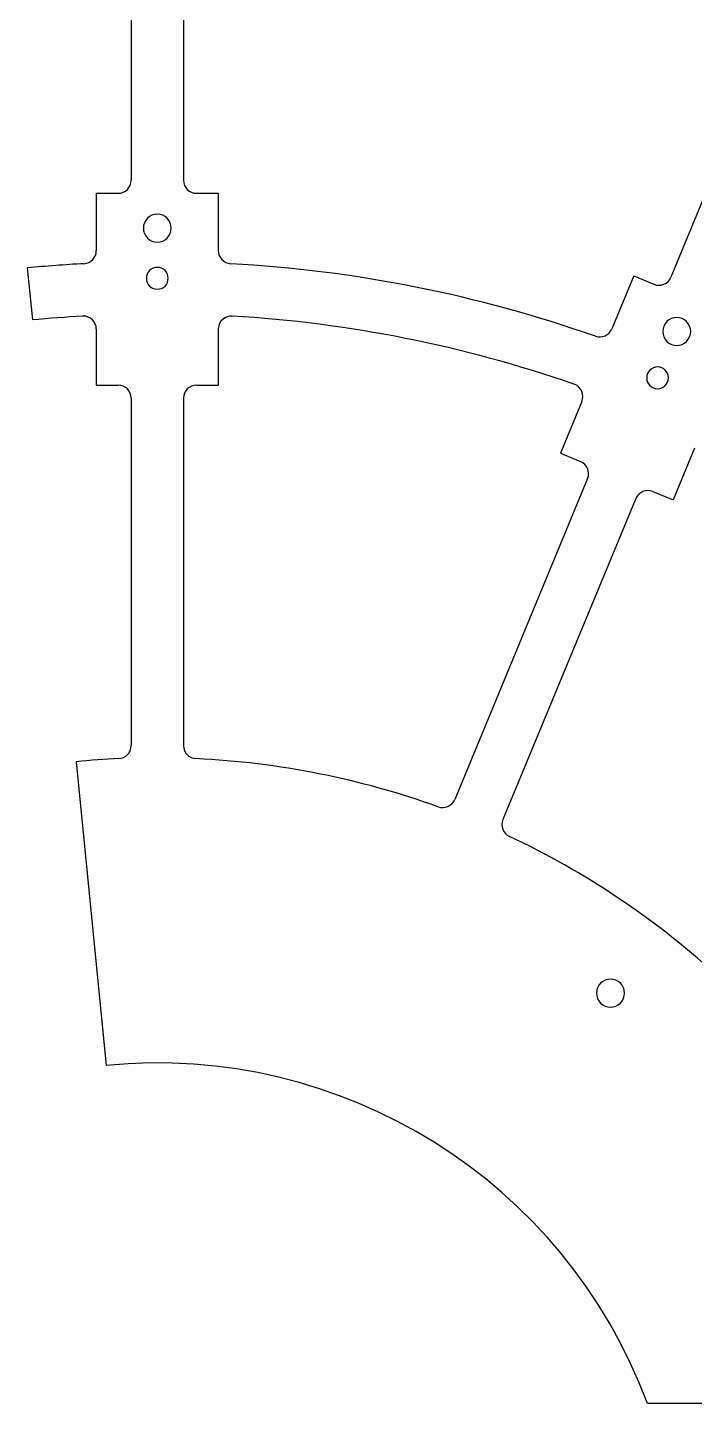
# Model space of a CAD drawing. Header units: millimetres. Extents: x -62 to 273, y 1 to 296.
# Drawn here: x -47.6 to 29, y 7.4 to 165.3 of the extents above; entities that cross this region are included whole.
import ezdxf

# ---------------------------------------------------------------- set-up
doc = ezdxf.new("R2010")
doc.units = ezdxf.units.MM
doc.header["$MEASUREMENT"] = 0

# ---------------------------------------------------------------- blocks, each defined once
blk = doc.blocks.new('block 50')
at = {"color": 7, "lineweight": 25, "true_color": 0xffffff}
blk.add_open_spline([(25.34, 130.39), (25.34, 131.27), (26.06, 131.99), (26.94, 131.99), (27.82, 131.99), (28.54, 131.27), (28.54, 130.39), (28.54, 129.5), (27.82, 128.79), (26.94, 128.79), (26.06, 128.79), (25.34, 129.5), (25.34, 130.39), (25.34, 130.39), (25.34, 130.39), (25.34, 130.39)], degree=3, knots=[0, 0, 0, 0, 1, 1, 1, 2, 2, 2, 3, 3, 3, 4, 4, 4, 5, 5, 5, 5], dxfattribs=at)
blk = doc.blocks.new('block 51')
at = {"color": 7, "lineweight": 25, "true_color": 0xffffff}
blk.add_open_spline([(23.49, 125.08), (23.49, 125.77), (24.05, 126.33), (24.74, 126.33), (25.43, 126.33), (25.99, 125.77), (25.99, 125.08), (25.99, 124.38), (25.43, 123.83), (24.74, 123.83), (24.05, 123.83), (23.49, 124.38), (23.49, 125.08), (23.49, 125.08), (23.49, 125.08), (23.49, 125.08)], degree=3, knots=[0, 0, 0, 0, 1, 1, 1, 2, 2, 2, 3, 3, 3, 4, 4, 4, 5, 5, 5, 5], dxfattribs=at)
blk = doc.blocks.new('block 56')
at = {"color": 7, "lineweight": 25, "true_color": 0xffffff}
blk.add_open_spline([(-34.26, 142.24), (-34.26, 143.13), (-33.55, 143.84), (-32.66, 143.84), (-31.78, 143.84), (-31.06, 143.13), (-31.06, 142.24), (-31.06, 141.36), (-31.78, 140.64), (-32.66, 140.64), (-33.55, 140.64), (-34.26, 141.36), (-34.26, 142.24), (-34.26, 142.24), (-34.26, 142.24), (-34.26, 142.24)], degree=3, knots=[0, 0, 0, 0, 1, 1, 1, 2, 2, 2, 3, 3, 3, 4, 4, 4, 5, 5, 5, 5], dxfattribs=at)
blk = doc.blocks.new('block 57')
at = {"color": 7, "lineweight": 25, "true_color": 0xffffff}
blk.add_open_spline([(-33.91, 136.49), (-33.91, 137.18), (-33.35, 137.74), (-32.66, 137.74), (-31.97, 137.74), (-31.41, 137.18), (-31.41, 136.49), (-31.41, 135.8), (-31.97, 135.24), (-32.66, 135.24), (-33.35, 135.24), (-33.91, 135.8), (-33.91, 136.49), (-33.91, 136.49), (-33.91, 136.49), (-33.91, 136.49)], degree=3, knots=[0, 0, 0, 0, 1, 1, 1, 2, 2, 2, 3, 3, 3, 4, 4, 4, 5, 5, 5, 5], dxfattribs=at)
blk = doc.blocks.new('block 59')
at = {"color": 7, "lineweight": 25, "true_color": 0xffffff}
blk.add_open_spline([(17.74, 54.49), (17.74, 55.38), (18.45, 56.09), (19.34, 56.09), (20.22, 56.09), (20.94, 55.38), (20.94, 54.49), (20.94, 53.61), (20.22, 52.89), (19.34, 52.89), (18.45, 52.89), (17.74, 53.61), (17.74, 54.49), (17.74, 54.49), (17.74, 54.49), (17.74, 54.49)], degree=3, knots=[0, 0, 0, 0, 1, 1, 1, 2, 2, 2, 3, 3, 3, 4, 4, 4, 5, 5, 5, 5], dxfattribs=at)
blk = doc.blocks.new('block 92')
at = {"color": 7, "lineweight": 25, "true_color": 0xffffff}
blk.add_lwpolyline([(35.84, 159.71), (26.27, 136.62)], dxfattribs=at)
blk = doc.blocks.new('block 100')
at = {"color": 7, "lineweight": 25, "true_color": 0xffffff}
blk.add_lwpolyline([(-29.66, 172.74), (-29.66, 147.74)], dxfattribs=at)
blk = doc.blocks.new('block 101')
at = {"color": 7, "lineweight": 25, "true_color": 0xffffff}
blk.add_lwpolyline([(-28.16, 146.24), (-25.66, 146.24)], dxfattribs=at)
blk = doc.blocks.new('block 102')
at = {"color": 7, "lineweight": 25, "true_color": 0xffffff}
blk.add_lwpolyline([(-25.66, 146.24), (-25.66, 139.67)], dxfattribs=at)
blk = doc.blocks.new('block 103')
at = {"color": 7, "lineweight": 25, "true_color": 0xffffff}
blk.add_lwpolyline([(22, 136.76), (19.49, 130.69)], dxfattribs=at)
blk = doc.blocks.new('block 104')
at = {"color": 7, "lineweight": 25, "true_color": 0xffffff}
blk.add_lwpolyline([(22, 136.76), (24.31, 135.81)], dxfattribs=at)
blk = doc.blocks.new('block 200')
at = {"color": 7, "lineweight": 25, "true_color": 0xffffff}
blk.add_lwpolyline([(22.25, 111.22), (7, 74.4)], dxfattribs=at)
blk = doc.blocks.new('block 204')
at = {"color": 7, "lineweight": 25, "true_color": 0xffffff}
blk.add_lwpolyline([(28.97, 117), (26.52, 111.08)], dxfattribs=at)
blk = doc.blocks.new('block 205')
at = {"color": 7, "lineweight": 25, "true_color": 0xffffff}
blk.add_lwpolyline([(-29.66, 122.74), (-29.66, 82.89)], dxfattribs=at)
blk = doc.blocks.new('block 206')
at = {"color": 7, "lineweight": 25, "true_color": 0xffffff}
blk.add_lwpolyline([(16.71, 113.52), (1.46, 76.7)], dxfattribs=at)
blk = doc.blocks.new('block 207')
at = {"color": 7, "lineweight": 25, "true_color": 0xffffff}
blk.add_lwpolyline([(13.59, 116.44), (15.9, 115.48)], dxfattribs=at)
blk = doc.blocks.new('block 208')
at = {"color": 7, "lineweight": 25, "true_color": 0xffffff}
blk.add_lwpolyline([(16.04, 122.36), (13.59, 116.44)], dxfattribs=at)
blk = doc.blocks.new('block 209')
at = {"color": 7, "lineweight": 25, "true_color": 0xffffff}
blk.add_lwpolyline([(-25.66, 130.66), (-25.66, 124.24)], dxfattribs=at)
blk = doc.blocks.new('block 210')
at = {"color": 7, "lineweight": 25, "true_color": 0xffffff}
blk.add_lwpolyline([(-41.97, 81.04), (-38.54, 46.2)], dxfattribs=at)
blk = doc.blocks.new('block 211')
at = {"color": 7, "lineweight": 25, "true_color": 0xffffff}
blk.add_lwpolyline([(-35.66, 122.74), (-35.66, 82.89)], dxfattribs=at)
blk = doc.blocks.new('block 212')
at = {"color": 7, "lineweight": 25, "true_color": 0xffffff}
blk.add_lwpolyline([(-39.66, 124.24), (-37.16, 124.24)], dxfattribs=at)
blk = doc.blocks.new('block 213')
at = {"color": 7, "lineweight": 25, "true_color": 0xffffff}
blk.add_lwpolyline([(-39.66, 130.66), (-39.66, 124.24)], dxfattribs=at)
blk = doc.blocks.new('block 214')
at = {"color": 7, "lineweight": 25, "true_color": 0xffffff}
blk.add_lwpolyline([(-46.96, 131.71), (-47.55, 137.68)], dxfattribs=at)
blk = doc.blocks.new('block 215')
at = {"color": 7, "lineweight": 25, "true_color": 0xffffff}
blk.add_lwpolyline([(-39.66, 146.24), (-39.66, 139.67)], dxfattribs=at)
blk = doc.blocks.new('block 216')
at = {"color": 7, "lineweight": 25, "true_color": 0xffffff}
blk.add_lwpolyline([(-39.66, 146.24), (-37.16, 146.24)], dxfattribs=at)
blk = doc.blocks.new('block 217')
at = {"color": 7, "lineweight": 25, "true_color": 0xffffff}
blk.add_lwpolyline([(-35.66, 172.74), (-35.66, 147.74)], dxfattribs=at)
blk = doc.blocks.new('block 293')
at = {"color": 7, "lineweight": 25, "true_color": 0xffffff}
blk.add_lwpolyline([(60, 7.42), (23.57, 7.42)], dxfattribs=at)
blk = doc.blocks.new('block 296')
at = {"color": 7, "lineweight": 25, "true_color": 0xffffff}
blk.add_lwpolyline([(24.21, 112.04), (26.52, 111.08)], dxfattribs=at)
blk = doc.blocks.new('block 297')
at = {"color": 7, "lineweight": 25, "true_color": 0xffffff}
blk.add_lwpolyline([(-28.16, 124.24), (-25.66, 124.24)], dxfattribs=at)
blk = doc.blocks.new('block 338')
at = {"color": 7, "lineweight": 25, "true_color": 0xffffff}
blk.add_open_spline([(-29.66, 147.74), (-29.66, 146.91), (-28.99, 146.24), (-28.16, 146.24)], degree=3, dxfattribs=at)
blk = doc.blocks.new('block 339')
at = {"color": 7, "lineweight": 25, "true_color": 0xffffff}
blk.add_open_spline([(-25.66, 139.67), (-25.66, 138.88), (-25.04, 138.22), (-24.24, 138.17)], degree=3, dxfattribs=at)
blk = doc.blocks.new('block 340')
at = {"color": 7, "lineweight": 25, "true_color": 0xffffff}
blk.add_open_spline([(17.61, 129.85), (4.12, 134.58), (-9.97, 137.38), (-24.24, 138.17)], degree=3, dxfattribs=at)
blk = doc.blocks.new('block 341')
at = {"color": 7, "lineweight": 25, "true_color": 0xffffff}
blk.add_open_spline([(17.61, 129.85), (18.36, 129.59), (19.19, 129.96), (19.49, 130.69)], degree=3, dxfattribs=at)
blk = doc.blocks.new('block 342')
at = {"color": 7, "lineweight": 25, "true_color": 0xffffff}
blk.add_open_spline([(24.31, 135.81), (25.08, 135.49), (25.96, 135.85), (26.27, 136.62)], degree=3, dxfattribs=at)
blk = doc.blocks.new('block 441')
at = {"color": 7, "lineweight": 25, "true_color": 0xffffff}
blk.add_open_spline([(7, 74.4), (6.69, 73.66), (7.02, 72.81), (7.75, 72.47)], degree=3, dxfattribs=at)
blk = doc.blocks.new('block 442')
at = {"color": 7, "lineweight": 25, "true_color": 0xffffff}
blk.add_open_spline([(31.31, 56.73), (24.29, 63.12), (16.34, 68.43), (7.75, 72.47)], degree=3, dxfattribs=at)
blk = doc.blocks.new('block 448')
at = {"color": 7, "lineweight": 25, "true_color": 0xffffff}
blk.add_open_spline([(24.21, 112.04), (23.44, 112.35), (22.57, 111.99), (22.25, 111.22)], degree=3, dxfattribs=at)
blk = doc.blocks.new('block 449')
at = {"color": 7, "lineweight": 25, "true_color": 0xffffff}
blk.add_open_spline([(-29.66, 82.89), (-29.66, 82.09), (-29.03, 81.43), (-28.23, 81.39)], degree=3, dxfattribs=at)
blk = doc.blocks.new('block 450')
at = {"color": 7, "lineweight": 25, "true_color": 0xffffff}
blk.add_open_spline([(-0.44, 75.86), (-9.37, 79.08), (-18.74, 80.95), (-28.23, 81.39)], degree=3, dxfattribs=at)
blk = doc.blocks.new('block 451')
at = {"color": 7, "lineweight": 25, "true_color": 0xffffff}
blk.add_open_spline([(-0.44, 75.86), (0.31, 75.59), (1.15, 75.96), (1.46, 76.7)], degree=3, dxfattribs=at)
blk = doc.blocks.new('block 452')
at = {"color": 7, "lineweight": 25, "true_color": 0xffffff}
blk.add_open_spline([(16.71, 113.52), (17.02, 114.29), (16.66, 115.16), (15.9, 115.48)], degree=3, dxfattribs=at)
blk = doc.blocks.new('block 453')
at = {"color": 7, "lineweight": 25, "true_color": 0xffffff}
blk.add_open_spline([(16.04, 122.36), (16.36, 123.13), (15.99, 124.01), (15.23, 124.32), (15.2, 124.33), (15.17, 124.34), (15.15, 124.35)], degree=3, knots=[0, 0, 0, 0, 1, 1, 1, 2, 2, 2, 2], dxfattribs=at)
blk = doc.blocks.new('block 454')
at = {"color": 7, "lineweight": 25, "true_color": 0xffffff}
blk.add_open_spline([(15.15, 124.35), (2.49, 128.74), (-10.7, 131.37), (-24.07, 132.16)], degree=3, dxfattribs=at)
blk = doc.blocks.new('block 455')
at = {"color": 7, "lineweight": 25, "true_color": 0xffffff}
blk.add_open_spline([(-24.07, 132.16), (-24.9, 132.2), (-25.61, 131.57), (-25.66, 130.75), (-25.66, 130.72), (-25.66, 130.69), (-25.66, 130.66)], degree=3, knots=[0, 0, 0, 0, 1, 1, 1, 2, 2, 2, 2], dxfattribs=at)
blk = doc.blocks.new('block 456')
at = {"color": 7, "lineweight": 25, "true_color": 0xffffff}
blk.add_open_spline([(-28.16, 124.24), (-28.99, 124.24), (-29.66, 123.57), (-29.66, 122.74)], degree=3, dxfattribs=at)
blk = doc.blocks.new('block 457')
at = {"color": 7, "lineweight": 25, "true_color": 0xffffff}
blk.add_open_spline([(23.57, 7.42), (14.07, 32.95), (-11.44, 48.87), (-38.54, 46.2)], degree=3, dxfattribs=at)
blk = doc.blocks.new('block 458')
at = {"color": 7, "lineweight": 25, "true_color": 0xffffff}
blk.add_open_spline([(-37.09, 81.39), (-38.72, 81.31), (-40.35, 81.2), (-41.97, 81.04)], degree=3, dxfattribs=at)
blk = doc.blocks.new('block 459')
at = {"color": 7, "lineweight": 25, "true_color": 0xffffff}
blk.add_open_spline([(-37.09, 81.39), (-36.29, 81.43), (-35.66, 82.09), (-35.66, 82.89)], degree=3, dxfattribs=at)
blk = doc.blocks.new('block 460')
at = {"color": 7, "lineweight": 25, "true_color": 0xffffff}
blk.add_open_spline([(-35.66, 122.74), (-35.66, 123.57), (-36.33, 124.24), (-37.16, 124.24)], degree=3, dxfattribs=at)
blk = doc.blocks.new('block 461')
at = {"color": 7, "lineweight": 25, "true_color": 0xffffff}
blk.add_open_spline([(-39.66, 130.66), (-39.66, 131.49), (-40.33, 132.16), (-41.16, 132.16), (-41.19, 132.16), (-41.22, 132.16), (-41.25, 132.16)], degree=3, knots=[0, 0, 0, 0, 1, 1, 1, 2, 2, 2, 2], dxfattribs=at)
blk = doc.blocks.new('block 462')
at = {"color": 7, "lineweight": 25, "true_color": 0xffffff}
blk.add_open_spline([(-41.08, 138.17), (-40.28, 138.22), (-39.66, 138.88), (-39.66, 139.67)], degree=3, dxfattribs=at)
blk = doc.blocks.new('block 463')
at = {"color": 7, "lineweight": 25, "true_color": 0xffffff}
blk.add_open_spline([(-37.16, 146.24), (-36.33, 146.24), (-35.66, 146.91), (-35.66, 147.74)], degree=3, dxfattribs=at)
blk = doc.blocks.new('block 542')
at = {"color": 7, "lineweight": 25, "true_color": 0xffffff}
blk.add_open_spline([(-41.08, 138.17), (-43.24, 138.05), (-45.4, 137.89), (-47.55, 137.68)], degree=3, dxfattribs=at)
blk = doc.blocks.new('block 543')
at = {"color": 7, "lineweight": 25, "true_color": 0xffffff}
blk.add_open_spline([(-41.25, 132.16), (-43.16, 132.04), (-45.06, 131.89), (-46.96, 131.71)], degree=3, dxfattribs=at)

msp = doc.modelspace()

# ---------------------------------------------------------------- block references
for name in ['block 217', 'block 100', 'block 92', 'block 463', 'block 338', 'block 215', 'block 216', 'block 101', 'block 102', 'block 56', 'block 462', 'block 339', 'block 542', 'block 214', 'block 57', 'block 340', 'block 103', 'block 104', 'block 342', 'block 543', 'block 461', 'block 455', 'block 454', 'block 50', 'block 213', 'block 209', 'block 341', 'block 51', 'block 212', 'block 460', 'block 456', 'block 297', 'block 453', 'block 211', 'block 205', 'block 208', 'block 204', 'block 207', 'block 452', 'block 206', 'block 448', 'block 200', 'block 296', 'block 459', 'block 449', 'block 458', 'block 210', 'block 450', 'block 451', 'block 441', 'block 442', 'block 59', 'block 457', 'block 293']:
    msp.add_blockref(name, (0, 0))

doc.saveas('drawing.dxf')
